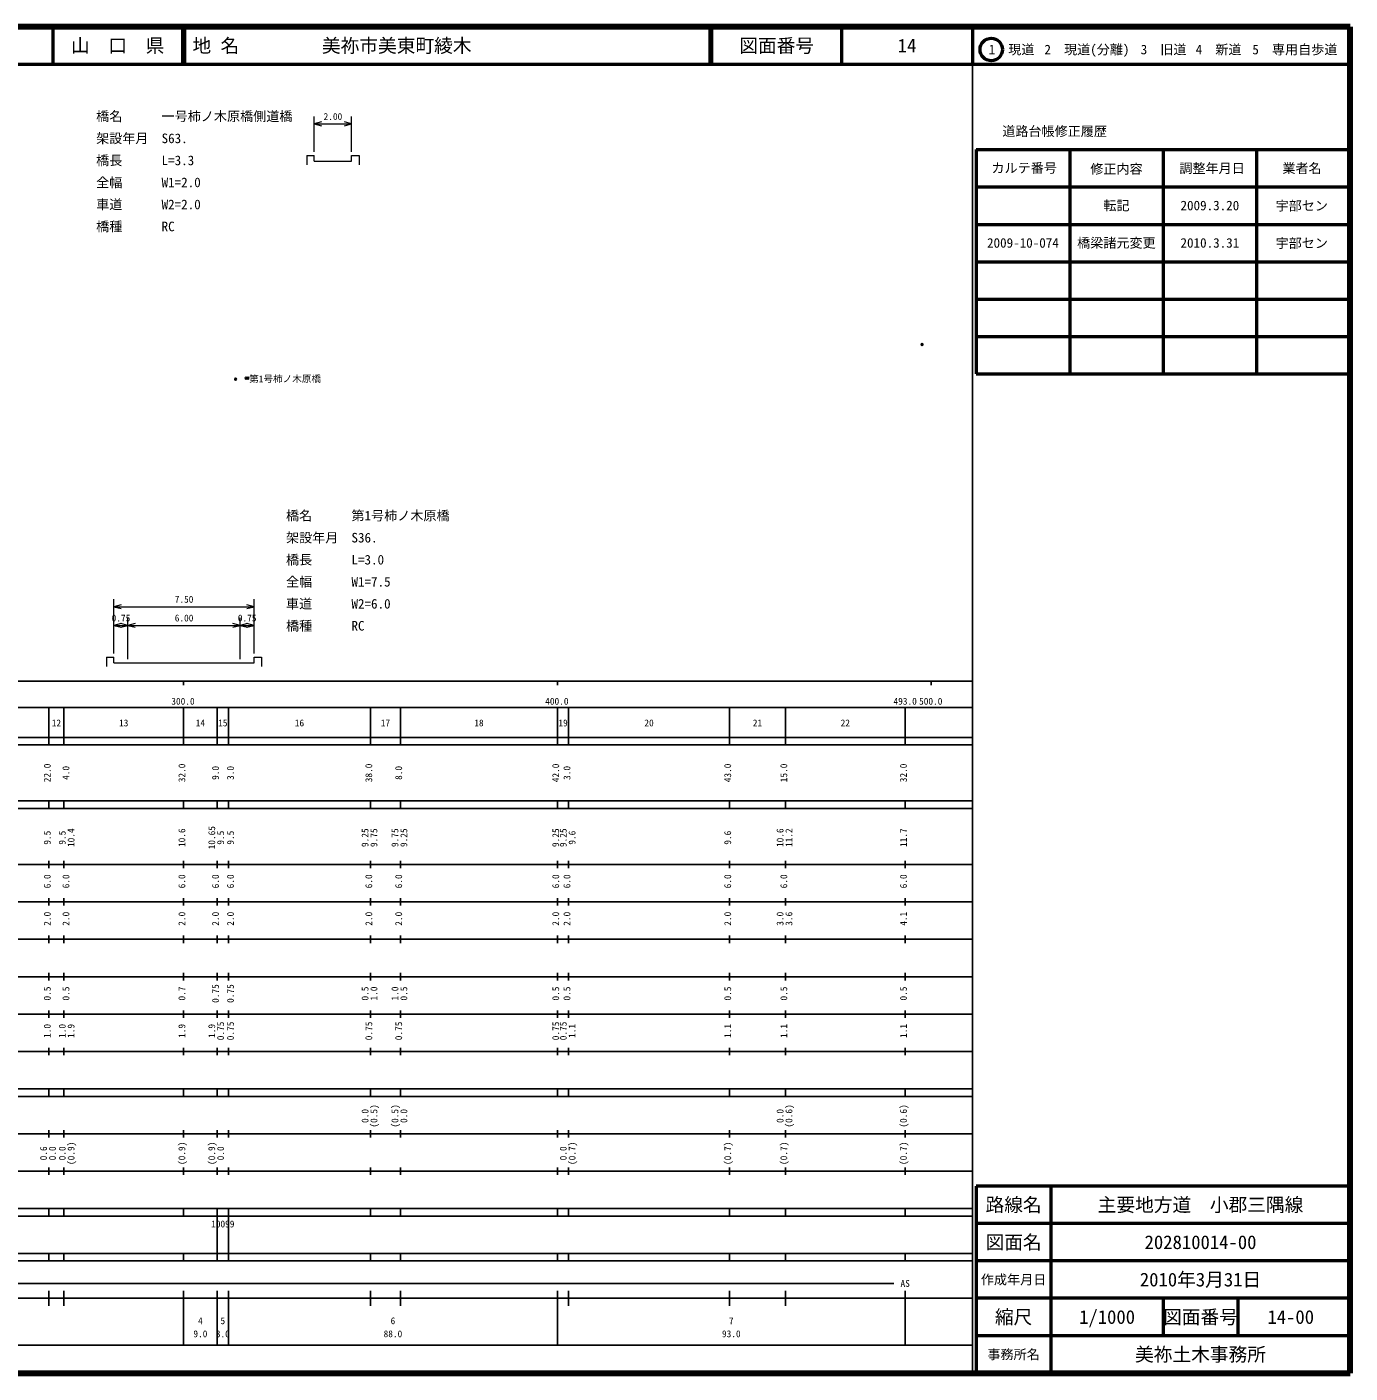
# Model space of a CAD drawing. Units: millimetres on the paper, with parts at other scales. Extents: x 40 to 680, y 20 to 380.
# Drawn here: x 326.1 to 680, y 20 to 380 of the extents above; entities that cross this region are included whole.
import ezdxf
from ezdxf.enums import TextEntityAlignment as Align

# ---------------------------------------------------------------- set-up
doc = ezdxf.new("R2010")
doc.units = ezdxf.units.MM
doc.header["$PDMODE"] = 32
doc.header["$PDSIZE"] = 0.5
doc.layers.add('S-OTRS', color=6, linetype='Continuous')
doc.layers.add('S-TTL-TXT', color=7, linetype='Continuous')
for name, color, linetype, lineweight in [('S-STR-HTXT', 7, 'Continuous', 13), ('S-TTL', 2, 'Continuous', 140), ('S-TTL-BAND', 7, 'Continuous', 25), ('S-TTL-FRAM', 2, 'Continuous', 50), ('S-TTL-LINE', 7, 'Continuous', 50)]:
    doc.layers.add(name, color=color, linetype=linetype, lineweight=lineweight)
doc.styles.add('ＭＳ ゴシック', font='')
doc.styles.get('ＭＳ ゴシック').set_extended_font_data('MS Gothic')

msp = doc.modelspace()

# ---------------------------------------------------------------- linework, layer by layer
at = {"layer": 'S-OTRS'}
for p in [(565.514, 295.067), (381.931, 285.784), (384.757, 286.049)]:
    msp.add_point(p, dxfattribs=at)
at = {"layer": 'S-OTRS', "color": 7}
msp.add_point((385.217, 286.092), dxfattribs=at)
at = {"layer": 'S-STR-HTXT'}
for p, q in [((402.948, 346.579), (402.948, 356.079)), ((404.88, 354.597), (402.948, 354.079)), ((402.948, 354.079), (412.948, 354.079)), ((402.948, 354.079), (404.88, 353.561)), ((412.948, 354.079), (411.016, 354.597)), ((411.016, 353.561), (412.948, 354.079)), ((412.948, 346.579), (412.948, 356.079)), ((400.948, 345.579), (402.948, 345.579)), ((400.948, 345.579), (400.948, 343.079)), ((402.948, 344.079), (402.948, 345.579)), ((402.948, 344.079), (412.948, 344.079)), ((412.948, 344.079), (412.948, 345.579)), ((412.948, 345.579), (414.948, 345.579)), ((414.948, 345.579), (414.948, 343.079)), ((349.385, 212.457), (349.385, 226.957)), ((386.885, 212.457), (386.885, 226.957)), ((351.317, 225.474), (349.385, 224.957)), ((349.385, 224.957), (386.885, 224.957)), ((349.385, 224.957), (351.317, 224.439)), ((386.885, 224.957), (384.954, 225.474)), ((384.954, 224.439), (386.885, 224.957)), ((351.317, 220.474), (349.385, 219.957)), ((349.385, 219.957), (353.135, 219.957)), ((349.385, 219.957), (351.317, 219.439)), ((353.135, 219.957), (351.204, 220.474)), ((351.204, 219.439), (353.135, 219.957)), ((353.135, 210.957), (353.135, 221.957)), ((355.067, 220.474), (353.135, 219.957)), ((353.135, 219.957), (383.135, 219.957)), ((353.135, 219.957), (355.067, 219.439)), ((383.135, 219.957), (381.204, 220.474)), ((381.204, 219.439), (383.135, 219.957)), ((383.135, 210.957), (383.135, 221.957)), ((385.067, 220.474), (383.135, 219.957)), ((383.135, 219.957), (386.885, 219.957)), ((383.135, 219.957), (385.067, 219.439)), ((386.885, 219.957), (384.954, 220.474)), ((384.954, 219.439), (386.885, 219.957)), ((347.385, 211.457), (349.385, 211.457)), ((347.385, 211.457), (347.385, 208.957)), ((349.385, 209.957), (349.385, 211.457)), ((349.385, 209.957), (353.135, 209.957)), ((353.135, 209.957), (383.135, 209.957)), ((383.135, 209.957), (386.885, 209.957)), ((386.885, 209.957), (386.885, 211.457)), ((386.885, 211.457), (388.885, 211.457)), ((388.885, 211.457), (388.885, 208.957))]:
    msp.add_line(p, q, dxfattribs=at)
at = {"layer": 'S-TTL'}
for p, q in [((680, 380), (40, 380)), ((680, 20), (680, 380)), ((40, 20), (680, 20))]:
    msp.add_line(p, q, dxfattribs=at)
at = {"layer": 'S-TTL-BAND'}
for p, q in [((579, 20), (579, 370)), ((40, 205), (579, 205)), ((368, 205), (368, 204)), ((468, 205), (468, 204)), ((568, 205), (568, 204)), ((68, 198), (579, 198)), ((332, 188), (332, 198)), ((336, 188), (336, 198)), ((368, 188), (368, 198)), ((377, 188), (377, 198)), ((380, 188), (380, 198)), ((418, 188), (418, 198)), ((426, 188), (426, 198)), ((468, 188), (468, 198)), ((471, 188), (471, 198)), ((514, 188), (514, 198)), ((529, 188), (529, 198)), ((561, 188), (561, 198)), ((40, 190), (579, 190)), ((40, 188), (579, 188)), ((40, 173), (579, 173)), ((332, 171), (332, 173)), ((336, 171), (336, 173)), ((368, 171), (368, 173)), ((377, 171), (377, 173)), ((380, 171), (380, 173)), ((418, 171), (418, 173)), ((426, 171), (426, 173)), ((468, 171), (468, 173)), ((471, 171), (471, 173)), ((514, 171), (514, 173)), ((529, 171), (529, 173)), ((561, 171), (561, 173)), ((40, 171), (579, 171)), ((40, 156), (579, 156)), ((332, 155), (332, 157)), ((336, 155), (336, 157)), ((368, 155), (368, 157)), ((377, 155), (377, 157)), ((380, 155), (380, 157)), ((418, 155), (418, 157)), ((426, 155), (426, 157)), ((468, 155), (468, 157)), ((471, 155), (471, 157)), ((514, 155), (514, 157)), ((529, 155), (529, 157)), ((561, 155), (561, 157)), ((46, 146), (579, 146)), ((332, 145), (332, 147)), ((336, 145), (336, 147)), ((368, 145), (368, 147)), ((377, 145), (377, 147)), ((380, 145), (380, 147)), ((418, 145), (418, 147)), ((426, 145), (426, 147)), ((468, 145), (468, 147)), ((471, 145), (471, 147)), ((514, 145), (514, 147)), ((529, 145), (529, 147)), ((561, 145), (561, 147)), ((332, 135), (332, 137)), ((336, 135), (336, 137)), ((368, 135), (368, 137)), ((377, 135), (377, 137)), ((380, 135), (380, 137)), ((418, 135), (418, 137)), ((426, 135), (426, 137)), ((468, 135), (468, 137)), ((471, 135), (471, 137)), ((514, 135), (514, 137)), ((529, 135), (529, 137)), ((561, 135), (561, 137)), ((52, 136), (579, 136)), ((46, 126), (579, 126)), ((332, 125), (332, 127)), ((336, 125), (336, 127)), ((368, 125), (368, 127)), ((377, 125), (377, 127)), ((380, 125), (380, 127)), ((418, 125), (418, 127)), ((426, 125), (426, 127)), ((468, 125), (468, 127)), ((471, 125), (471, 127)), ((514, 125), (514, 127)), ((529, 125), (529, 127)), ((561, 125), (561, 127)), ((52, 116), (579, 116)), ((332, 115), (332, 117)), ((336, 115), (336, 117)), ((368, 115), (368, 117)), ((377, 115), (377, 117)), ((380, 115), (380, 117)), ((418, 115), (418, 117)), ((426, 115), (426, 117)), ((468, 115), (468, 117)), ((471, 115), (471, 117)), ((514, 115), (514, 117)), ((529, 115), (529, 117)), ((561, 115), (561, 117)), ((46, 106), (579, 106)), ((332, 105), (332, 107)), ((336, 105), (336, 107)), ((368, 105), (368, 107)), ((377, 105), (377, 107)), ((380, 105), (380, 107)), ((418, 105), (418, 107)), ((426, 105), (426, 107)), ((468, 105), (468, 107)), ((471, 105), (471, 107)), ((514, 105), (514, 107)), ((529, 105), (529, 107)), ((561, 105), (561, 107)), ((40, 96), (579, 96)), ((40, 94), (579, 94)), ((332, 94), (332, 96)), ((336, 94), (336, 96)), ((368, 94), (368, 96)), ((377, 94), (377, 96)), ((380, 94), (380, 96)), ((418, 94), (418, 96)), ((426, 94), (426, 96)), ((468, 94), (468, 96)), ((471, 94), (471, 96)), ((514, 94), (514, 96)), ((529, 94), (529, 96)), ((561, 94), (561, 96)), ((49, 84), (579, 84)), ((332, 83), (332, 85)), ((336, 83), (336, 85)), ((368, 83), (368, 85)), ((377, 83), (377, 85)), ((380, 83), (380, 85)), ((418, 83), (418, 85)), ((426, 83), (426, 85)), ((468, 83), (468, 85)), ((471, 83), (471, 85)), ((514, 83), (514, 85)), ((529, 83), (529, 85)), ((561, 83), (561, 85)), ((40, 74), (579, 74)), ((332, 73), (332, 75)), ((336, 73), (336, 75)), ((368, 73), (368, 75)), ((377, 73), (377, 75)), ((380, 73), (380, 75)), ((418, 73), (418, 75)), ((426, 73), (426, 75)), ((468, 73), (468, 75)), ((471, 73), (471, 75)), ((514, 73), (514, 75)), ((529, 73), (529, 75)), ((561, 73), (561, 75)), ((40, 64), (579, 64)), ((40, 62), (579, 62)), ((332, 62), (332, 64)), ((336, 62), (336, 64)), ((368, 62), (368, 64)), ((377, 62), (377, 64)), ((377, 52), (377, 62)), ((380, 62), (380, 64)), ((380, 52), (380, 62)), ((418, 62), (418, 64)), ((426, 62), (426, 64)), ((468, 62), (468, 64)), ((471, 62), (471, 64)), ((514, 62), (514, 64)), ((529, 62), (529, 64)), ((561, 62), (561, 64)), ((40, 52), (579, 52)), ((332, 50), (332, 52)), ((336, 50), (336, 52)), ((368, 50), (368, 52)), ((377, 50), (377, 52)), ((380, 50), (380, 52)), ((418, 50), (418, 52)), ((426, 50), (426, 52)), ((468, 50), (468, 52)), ((471, 50), (471, 52)), ((514, 50), (514, 52)), ((529, 50), (529, 52)), ((561, 50), (561, 52)), ((40, 50), (579, 50)), ((71, 44), (558, 44)), ((40, 40), (579, 40)), ((332, 38), (332, 42)), ((336, 38), (336, 42)), ((368, 27.5), (368, 42)), ((377, 27.5), (377, 42)), ((380, 27.5), (380, 42)), ((418, 38), (418, 42)), ((426, 38), (426, 42)), ((468, 27.5), (468, 42)), ((471, 38), (471, 42)), ((514, 38), (514, 42)), ((529, 38), (529, 42)), ((561, 27.5), (561, 42)), ((68, 27.5), (579, 27.5))]:
    msp.add_line(p, q, dxfattribs=at)
at = {"layer": 'S-TTL-FRAM'}
for p, q in [((580, 347.197), (580, 287.197)), ((580, 347.197), (680, 347.197)), ((580, 287.197), (680, 287.197)), ((680, 70), (580, 70)), ((580, 70), (580, 20))]:
    msp.add_line(p, q, dxfattribs=at)
at = {"layer": 'S-TTL-LINE'}
for p, q in [((333, 380), (333, 370)), ((367.75, 380), (367.75, 370)), ((368.25, 380), (368.25, 370)), ((508.747, 380), (508.747, 370)), ((509.247, 380), (509.247, 370)), ((543.997, 380), (543.997, 370)), ((579, 380), (579, 370)), ((40, 370), (680, 370)), ((605, 347.197), (605, 287.197)), ((630, 347.197), (630, 287.197)), ((655, 347.197), (655, 287.197)), ((580, 337.197), (680, 337.197)), ((580, 327.197), (680, 327.197)), ((580, 317.197), (680, 317.197)), ((580, 307.197), (680, 307.197)), ((580, 297.197), (680, 297.197)), ((600, 70), (600, 20)), ((680, 60), (580, 60)), ((680, 50), (580, 50)), ((680, 40), (580, 40)), ((630, 40), (630, 30)), ((650, 40), (650, 30)), ((680, 30), (580, 30))]:
    msp.add_line(p, q, dxfattribs=at)
msp.add_circle((584.031, 373.958), 3, dxfattribs=at)

# ---------------------------------------------------------------- texts
at = {"layer": 'S-STR-HTXT', "style": 'ＭＳ ゴシック'}
for s, p in [('橋名\u3000\u3000\u3000一号柿ノ木原橋側道橋', (344.619, 354.044)), ('架設年月\u3000S63.', (344.619, 348.153)), ('橋長\u3000\u3000\u3000L=3.3', (344.619, 342.262)), ('全幅\u3000\u3000\u3000W1=2.0', (344.619, 336.37)), ('車道\u3000\u3000\u3000W2=2.0', (344.619, 330.479)), ('橋種\u3000\u3000\u3000RC', (344.619, 324.588)), ('橋名\u3000\u3000\u3000第1号柿ノ木原橋', (395.404, 247.249)), ('架設年月\u3000S36.', (395.404, 241.358)), ('橋長\u3000\u3000\u3000L=3.0', (395.404, 235.467)), ('全幅\u3000\u3000\u3000W1=7.5', (395.404, 229.576)), ('車道\u3000\u3000\u3000W2=6.0', (395.404, 223.685)), ('橋種\u3000\u3000\u3000RC', (395.404, 217.794))]:
    msp.add_text(s, height=2.566, dxfattribs=at).set_placement(p, align=Align.BOTTOM_LEFT)
for s, p in [('2.00', (407.948, 354.579)), ('7.50', (368.135, 225.457)), ('0.75', (351.26, 220.457)), ('6.00', (368.135, 220.457)), ('0.75', (385.01, 220.457))]:
    msp.add_text(s, height=1.833, dxfattribs=at).set_placement(p, align=Align.BOTTOM_CENTER)
at = {"layer": 'S-TTL', "color": 7, "style": 'ＭＳ ゴシック'}
msp.add_text('第1号柿ノ木原橋', height=1.833, dxfattribs=at).set_placement((385.543, 284.426), align=Align.BOTTOM_LEFT)
at = {"layer": 'S-TTL-BAND', "style": 'ＭＳ ゴシック'}
for s, p in [('300.0', (367.844, 198.195)), ('400.0', (467.844, 198.195)), ('493.0', (561, 198.195)), ('500.0', (567.844, 198.195)), ('12', (334, 192.405)), ('13', (352, 192.405)), ('14', (372.5, 192.405)), ('15', (378.5, 192.405)), ('16', (399, 192.405)), ('17', (422, 192.405)), ('18', (447, 192.405)), ('19', (469.5, 192.405)), ('20', (492.5, 192.405)), ('21', (521.5, 192.405)), ('22', (545, 192.405)), ('AS', (561, 42.5)), ('4', (372.5, 32.523)), ('5', (378.5, 32.523)), ('6', (424, 32.523)), ('7', (514.5, 32.523)), ('9.0', (372.5, 29.033)), ('3.0', (378.5, 29.033)), ('88.0', (424, 29.033)), ('93.0', (514.5, 29.033))]:
    msp.add_text(s, height=1.833, dxfattribs=at).set_placement(p, align=Align.BOTTOM_CENTER)
for s, p in [('22.0', (333, 180.5)), ('4.0', (338, 180.5)), ('32.0', (369, 180.5)), ('9.0', (378, 180.5)), ('3.0', (382, 180.5)), ('38.0', (419, 180.5)), ('8.0', (427, 180.5)), ('42.0', (469, 180.5)), ('3.0', (472, 180.5)), ('43.0', (515, 180.5)), ('15.0', (530, 180.5)), ('32.0', (562, 180.5)), ('10.65', (377, 163.174)), ('9.5', (333, 163.174)), ('9.5', (337, 163.174)), ('10.4', (339.37, 163.174)), ('10.6', (369, 163.174)), ('9.5', (379.37, 163.174)), ('9.5', (382, 163.174)), ('9.25', (418, 163.174)), ('9.75', (420.37, 163.174)), ('9.75', (426, 163.174)), ('9.25', (428.37, 163.174)), ('9.25', (469, 163.174)), ('9.25', (471, 163.174)), ('9.6', (473.37, 163.174)), ('9.6', (515, 163.174)), ('10.6', (529, 163.174)), ('11.2', (531.37, 163.174)), ('11.7', (562, 163.174)), ('6.0', (333, 151.5)), ('6.0', (338, 151.5)), ('6.0', (369, 151.5)), ('6.0', (378, 151.5)), ('6.0', (382, 151.5)), ('6.0', (419, 151.5)), ('6.0', (427, 151.5)), ('6.0', (469, 151.5)), ('6.0', (472, 151.5)), ('6.0', (515, 151.5)), ('6.0', (530, 151.5)), ('6.0', (562, 151.5)), ('2.0', (333, 141.5)), ('2.0', (338, 141.5)), ('2.0', (369, 141.5)), ('2.0', (378, 141.5)), ('2.0', (382, 141.5)), ('2.0', (419, 141.5)), ('2.0', (427, 141.5)), ('2.0', (469, 141.5)), ('2.0', (472, 141.5)), ('2.0', (515, 141.5)), ('3.0', (529, 141.5)), ('3.6', (531.37, 141.5)), ('4.1', (562, 141.5)), ('0.5', (333, 121.5)), ('0.5', (338, 121.5)), ('0.7', (369, 121.5)), ('0.75', (378, 121.5)), ('0.75', (382, 121.5)), ('0.5', (418, 121.5)), ('1.0', (420.37, 121.5)), ('1.0', (426, 121.5)), ('0.5', (428.37, 121.5)), ('0.5', (469, 121.5)), ('0.5', (472, 121.5)), ('0.5', (515, 121.5)), ('0.5', (530, 121.5)), ('0.5', (562, 121.5)), ('1.0', (333, 111.5)), ('1.0', (337, 111.5)), ('1.9', (339.37, 111.5)), ('1.9', (369, 111.5)), ('1.9', (377, 111.5)), ('0.75', (379.37, 111.5)), ('0.75', (382, 111.5)), ('0.75', (419, 111.5)), ('0.75', (427, 111.5)), ('0.75', (469, 111.5)), ('0.75', (471, 111.5)), ('1.1', (473.37, 111.5)), ('1.1', (515, 111.5)), ('1.1', (530, 111.5)), ('1.1', (562, 111.5)), ('0.0', (418, 88.764)), ('(0.5)', (420.37, 88.764)), ('(0.5)', (426, 88.764)), ('0.0', (428.37, 88.764)), ('0.0', (529, 88.764)), ('(0.6)', (531.37, 88.764)), ('(0.6)', (562, 88.764)), ('0.6', (332, 78.764)), ('0.0', (334.37, 78.764)), ('0.0', (337, 78.764)), ('(0.9)', (339.37, 78.764)), ('(0.9)', (369, 78.764)), ('(0.9)', (377, 78.764)), ('0.0', (379.37, 78.764)), ('0.0', (471, 78.764)), ('(0.7)', (473.37, 78.764)), ('(0.7)', (515, 78.764)), ('(0.7)', (530, 78.764)), ('(0.7)', (562, 78.764))]:
    msp.add_text(s, height=1.833, rotation=90, dxfattribs=at).set_placement(p, align=Align.BOTTOM_CENTER)
msp.add_text('10099', height=1.833, dxfattribs=at).set_placement((375.375, 58.405), align=Align.BOTTOM_LEFT)
at = {"layer": 'S-TTL-TXT', "style": 'ＭＳ ゴシック'}
for s, height, p in [('山\u3000口\u3000県', 3.666, (350.375, 375)), ('図面番号', 3.666, (526.622, 375)), ('14', 3.666, (561.497, 375)), ('1\u3000現道', 2.566, (589.448, 373.958)), ('2\u3000現道(分離)', 2.566, (609.619, 373.958)), ('3\u3000旧道', 2.566, (630.121, 373.958)), ('4\u3000新道', 2.566, (644.824, 373.958)), ('5\u3000専用自歩道', 2.566, (665.228, 373.958)), ('道路台帳修正履歴', 2.566, (600.968, 352.113)), ('カルテ番号', 2.566, (592.839, 342.277)), ('修正内容', 2.566, (617.509, 342.023)), ('調整年月日', 2.566, (643.089, 342.197)), ('業者名', 2.566, (667.134, 342.197)), ('転記', 2.566, (617.5, 332.245)), ('2009.3.20', 2.566, (642.5, 332.245)), ('宇部セン', 2.566, (667.077, 332.189)), ('2009-10-074', 2.566, (592.5, 322.245)), ('橋梁諸元変更', 2.566, (617.5, 322.245)), ('2010.3.31', 2.566, (642.5, 322.245)), ('宇部セン', 2.566, (667.077, 322.189)), ('路線名', 3.666, (590, 65)), ('路線名', 3.666, (590, 65)), ('主要地方道\u3000小郡三隅線', 3.666, (640, 65)), ('図面名', 3.666, (590, 55)), ('図面名', 3.666, (590, 55)), ('202810014-00', 3.666, (640, 55)), ('2010年3月31日', 3.666, (640, 45)), ('作成年月日', 2.566, (590, 45)), ('作成年月日', 2.566, (590, 45)), ('縮尺', 3.666, (590, 35)), ('縮尺', 3.666, (590, 35)), ('1/1000', 3.666, (615, 35)), ('図面番号', 3.666, (640, 35)), ('図面番号', 3.666, (640, 35)), ('14-00', 3.666, (664.125, 35)), ('事務所名', 2.566, (590, 25)), ('事務所名', 2.566, (590, 25)), ('美祢土木事務所', 3.666, (640, 25))]:
    msp.add_text(s, height=height, dxfattribs=at).set_placement(p, align=Align.MIDDLE_CENTER)
for s, p in [('地 名', (370.38, 375)), ('美祢市美東町綾木', (405.024, 375))]:
    msp.add_text(s, height=3.666, dxfattribs=at).set_placement(p, align=Align.MIDDLE_LEFT)

doc.saveas('drawing.dxf')
